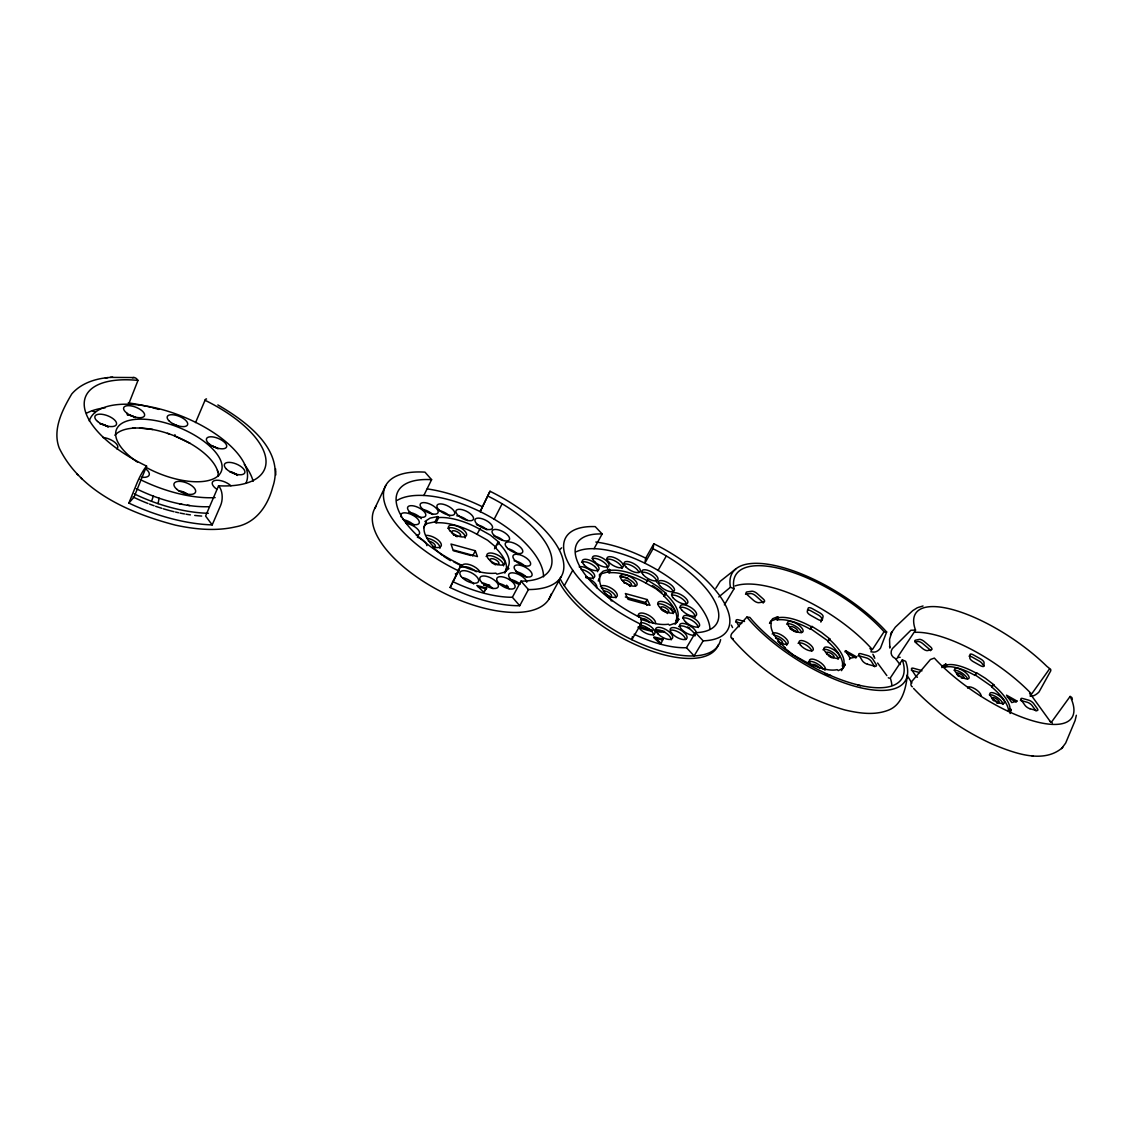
<?xml version="1.0" encoding="UTF-8"?>
<svg xmlns="http://www.w3.org/2000/svg" width="1133" height="1133" viewBox="0 0 1133 1133"><rect width="100%" height="100%" fill="white"/><g stroke="black" fill="none" stroke-linecap="round" stroke-linejoin="round"><path stroke-width="1.5" d="M1072.37 699.458L1071.903 697.56L1070.119 696.427L1051.707 721.806L1052.288 723.052M941.764 667.592L944.327 666.204L945.347 667.082A40.066 14.658 34 0 1 974.989 675.395L976.476 672.705L985.441 678.313L993.783 684.7L991.701 686.98A40.066 14.658 34 0 1 1008.526 711.028L1009.744 711.708L1011.259 709.57L1010.041 708.89A40.094 14.616 34 0 0 993.174 684.87L993.783 684.7M974.989 675.395L976.476 672.705M218.329 476.384L218.329 474.869M982.608 664.731L982.608 664.646A4.121 1.459 33.7 0 0 979.323 661.106L972.114 657.055A4.121 1.459 33.6 0 0 969.027 656.177M217.848 404.92C245.719 421.094 285.615 449.815 272.713 487.091C267.77 506.012 255.761 523.205 235.65 526.845C215.794 531.419 195.032 529.366 175.318 525.103C130.451 513.405 80.528 491.963 59.199 447.988C52.217 429.464 62.457 409.707 71.776 393.944C80.726 383.577 94.535 378.861 107.847 377.629M1076.35 715.277L1075.104 720.56L1065.671 743.05L1061.564 748.601M640.782 624.255L641.745 618.292A80.528 33.381 29.8 0 1 578.34 563.583A80.528 33.381 29.8 0 1 602.161 533.955L595.222 526.618A93.189 38.635 29.8 0 0 567.265 560.807A93.189 38.635 29.8 0 0 640.782 624.255L631.86 639.692L632.37 636.661M653.854 543.769L645.697 558.144L644.833 563.2L653.033 548.754L653.854 543.769A93.189 38.635 29.8 0 1 725.375 604.965A93.189 38.635 29.8 0 1 703.154 640.839L694.118 655.894L686.471 647.708A80.174 33.948 29.8 0 1 634.098 634.225M208.359 513.277A95.413 42.813 21.6 0 1 158.11 503.647L159.073 498.152M907.434 674.702C905.961 688.255 902.293 705.335 887.649 710.462C873.996 715.49 858.984 713.252 845.19 710.037C801.456 697.815 761.036 672.421 731.451 637.921M820.859 622.116L821.68 618.802A4.305 1.643 32 0 0 818.564 615.162L810.931 610.885A4.305 1.643 31.9 0 0 807.489 609.894M174.964 434.633L174.652 435.922L190.174 443.385M769.505 623.419L771.261 620.983L776.232 619.057L777.252 619.963A41.85 16.655 32.2 0 1 810.435 629.268L812.007 626.422L821.383 632.327L829.866 638.984L827.656 641.405A41.85 16.655 32.2 0 1 842.428 666.006L843.717 666.728L845.204 664.448L843.901 663.711A41.879 16.613 32.2 0 0 829.101 639.139L829.866 638.984M810.435 629.268L812.007 626.422M891.076 633.63L891.94 631.789L889.561 639.338L889.844 648.048M1010.07 713.521L1011.259 709.57M724.398 604.852L734.057 588.735L730.473 587.22L730.233 585.973A101.942 39.315 32.1 0 1 783.016 567.576A101.942 39.315 32.1 0 1 884.066 629.183L886.643 631.987L880.539 648.034A5.764 3.144 -40.9 0 1 873.812 652.098L870.923 651.815A2.889 2.379 -17.8 0 0 869.932 648.6M158.11 503.647L156.878 503.236A95.413 42.813 21.6 0 1 151.567 501.31L153.337 496.084L152.615 495.815M128.326 404.948L137.985 380.405L137.39 379.626A12.76 6.741 -86.6 0 0 132.377 377.799M458.653 570.89L460.989 564.956A85.442 36.822 27 0 1 397.697 508.278A85.442 36.822 27 0 1 431.602 479.67L424.974 472.149A98.883 42.629 27 0 0 385.277 505.134A98.883 42.629 27 0 0 458.653 570.89L450.127 587.503A98.401 43.337 26.9 0 0 519.735 605.73L528.417 589.557A98.883 42.629 27 0 0 561.387 554.575A98.883 42.629 27 0 0 489.994 491.255L480.165 511.62L489.994 491.255M450.127 587.503L460.989 564.956M219.25 486.666A13.497 7.605 -88.2 0 1 220.567 505.573L212.197 524.905A110.779 49.866 21.6 0 1 128.879 503.08L136.951 483.168A13.794 1.983 -63.3 0 1 146.1 466.683L146.61 466.116A96.546 41.949 22 0 1 84.324 406.308A96.546 41.949 22 0 1 137.985 380.405M146.61 466.116L134.006 497.16L128.879 503.08M195.57 422.567L205.257 399.722A12.491 1.643 -63.8 0 1 206.546 399.014M204.846 400.19A96.546 41.949 22 0 1 265.717 457.93A96.546 41.949 22 0 1 218.584 485.788L205.583 516.039L212.197 524.905M660.723 644.181L663.003 639.239L654.223 636.944L661.162 643.431L660.723 644.181L653.783 637.695L662.564 640.003L663.003 639.239M890.496 634.905L891.444 632.894M891.487 632.696L895.339 627.158L912.688 610.673L917.248 607.784M374.711 508.561L385.744 485.505M423.841 495.461L431.602 479.67M423.728 527.638L426.376 522.313L424.917 521.506L430.101 518.107L437.678 516.577L438.683 517.54A46.651 20.521 26.9 0 1 479.684 529.139L490.306 535.073L498.959 542.254L497.599 544.831M424.875 525.117L427.467 523.418L435.058 521.846L437.678 516.577M496.254 547.423L487.629 540.257L477.021 534.323A46.58 20.635 26.9 0 0 436.049 522.823L438.683 517.54M645.952 583.155L655.993 588.778L664.561 595.703L665.963 593.281L657.395 586.356L647.623 580.167L645.952 583.155A43.96 18.666 29.8 0 0 609.044 572.816L608.024 571.868L601.821 573.638L599.258 576.003M647.623 580.167L647.34 580.733A43.989 18.61 29.8 0 0 610.418 570.352L609.398 569.417L603.195 571.174L599.371 574.7L600.731 575.465A43.989 18.61 29.8 0 0 612.103 600.688L611.112 600.816M477.021 534.323L480.137 528.573M472.645 555.991L475.336 550.751L451.019 544.052L453.002 549.887L477.432 556.586L475.336 550.751M494.172 519.211L502.131 503.788M494.498 548.825L497.869 542.339L498.959 542.254M484.23 591.624L486.624 588.055L476.823 585.464L483.664 592.191L486.624 588.055M497.869 542.339A46.651 20.521 26.9 0 1 507.485 567.732L504.723 572.986A46.58 20.635 26.9 0 0 495.178 547.522M519.735 605.73L512.385 597.275L520.996 581.13A85.442 36.822 27 0 0 549.873 551.02A85.442 36.822 27 0 0 488.054 496.169M715.844 588.254L720.177 581.342L735.813 568.922M548.839 599.3L560.962 577.051M564.291 585.733L572.746 570.281M594.046 548.698L602.161 533.955M608.024 571.868L609.398 569.417M609.044 572.816L610.418 570.352M845.204 664.448L842.966 668.357L838.278 670.594L837.216 669.645A41.879 16.613 32.2 0 1 803.226 660.497L793.284 654.931L784.518 647.949L785.339 647.793A41.879 16.613 32.2 0 1 771.346 623.037L770.043 622.3L772.692 618.675L777.663 616.763L778.683 617.669A41.879 16.613 32.2 0 1 811.865 627.002M841.479 670.651L843.717 666.728M658.075 570.381L666.331 555.977M646.915 605.39L645.555 602.515L647.24 599.569L625.374 593.55L628.036 599.3L649.988 605.319L647.24 599.569M665.057 593.409A43.989 18.61 29.8 0 1 677.449 618.448L678.823 619.227L677.378 621.677L676.004 620.912A43.96 18.666 29.8 0 0 663.655 595.831L665.963 593.281M676.004 620.912L677.449 618.448M686.471 647.708L695.435 632.667A80.528 33.381 29.8 0 0 714.965 601.779A80.528 33.381 29.8 0 0 653.033 548.754M776.232 619.057L777.663 616.763M777.252 619.963L778.683 617.669M827.656 641.405L829.101 639.139M844.836 651.801L845.558 650.668L856.59 656.857L855.868 657.99L846.209 652.58M842.428 666.006L843.901 663.711M849.453 659.406L850.189 658.259L856.59 656.857M886.643 631.987L884.066 631.718L872.382 649.591L869.932 646.886A97.325 38.635 32.2 0 0 735.133 585.917M897.903 656.729L915.549 630.118L915.11 628.942A93.926 32.772 33.8 0 1 954.028 609.993A93.926 32.772 33.8 0 1 1046.878 666.36L1050.702 669.391L1050.787 670.764L1039.018 691.98A8.214 3.994 -42 0 1 1030.945 696.2L1030.109 696.144M733.292 638.785A6.189 3.668 -39.1 0 1 731.748 633.545L746.874 617.088L749.409 620.105A101.942 39.315 32.1 0 0 855.826 686.541A101.942 39.315 32.1 0 0 906.145 662.621L905.678 661.318L902.307 659.888L890.269 678.001L890.694 679.262A97.325 38.635 32.2 0 1 891.898 685.437M944.327 666.204L945.786 664.065L946.806 664.944A40.094 14.616 34 0 1 976.448 673.271M945.347 667.082L946.806 664.944M991.701 686.98L993.174 684.87M1008.526 711.028L1010.041 708.89M1016.938 701.015L1011.755 702.587L1006.515 695.166L1016.938 701.015L1016.188 702.078L1007.251 697.064M1049.47 668.98L1031.596 694.062L1029.047 691.427A93.161 33.976 34 0 0 915.294 632.299M1062.754 747.398C1043.323 764.69 1013.044 752.694 991.658 743.815C962.512 730.417 935.631 711.736 913.566 688.397M678.823 619.227L675.438 623.079L669.504 625.175L668.442 624.198A43.989 18.61 29.8 0 1 640.938 619.071M675.112 624.255L677.378 621.677M718.761 596.964L730.473 587.22M941.948 666.119L945.786 664.065M917.928 607.515L923.055 605.985M86.533 413.205A95.413 42.813 21.6 0 1 92.467 410.628L93.175 410.387A95.413 42.813 21.6 0 1 96.418 409.424L96.942 409.296A95.413 42.813 21.6 0 1 105.256 407.753M857.766 685.309L857.808 685.295A4.574 1.827 33.2 0 1 860.4 685.791M915.266 642.085L917.985 641.505A4.178 1.515 33.1 0 1 922.843 643.671L928.89 648.812A4.192 1.515 33.2 0 1 930.434 650.71M745.514 594.244L750.471 593.522A4.376 1.714 31.1 0 1 755.739 595.845L761.758 601.184A4.376 1.714 31.2 0 1 763.175 603.124M663.655 595.831L664.561 595.703M110.326 377.374L134.147 377.558M105.369 377.87L112.677 377.133M132.504 428.189L134.926 428.047M139.543 428.033L152.884 429.52M1033.013 755.81L1031.851 755.711M746.874 617.088L749.848 617.414L752.298 620.303A97.891 37.743 32.1 0 0 854.381 684.006A97.891 37.743 32.1 0 0 902.746 661.148L902.307 659.888M187.412 505.205L189.82 505.573M179.453 503.774L181.917 504.242M478.027 586.71L486.199 588.863M824.767 673.823L830.801 675.438M625.359 596.978L645.555 602.515M453.2 550.666L471.016 555.552M744.537 621.493L738.589 619.85A4.56 1.855 31.2 0 0 736.195 621.323L739.141 626.79M741.662 623.462L737.158 622.215A4.56 1.855 31.2 0 0 735.6 622.031M167.5 433.316L169.327 433.939M151.567 501.31L150.76 500.998A95.413 42.813 21.6 0 1 134.289 493.903M900.098 664.589L895.226 658.415A8.625 7.166 -16.8 0 1 892.294 648.699L910.861 630.245L915.549 630.118M507.485 567.732L508.929 568.539L504.256 572.278L496.934 574.19L495.886 573.171A46.651 20.521 26.9 0 1 453.568 561.713M975.017 674.815L992.31 686.81M810.577 628.688L828.421 641.25M443.754 556.345L450.41 560.623M92.467 410.628L95.342 412.525M442.422 555.482L433.5 547.933L434.675 547.834A46.651 20.521 26.9 0 1 426.376 522.313M76.874 473.948L77.78 474.826M81.194 478.084L82.029 478.905M435.058 521.846L436.049 522.823M695.435 632.667L703.154 640.839M884.066 631.718L881.587 629.013A97.891 37.743 32.1 0 0 784.461 569.772A97.891 37.743 32.1 0 0 733.802 587.531L734.057 588.735M520.996 581.13L528.417 589.557M886.856 675.608L877.608 663.003M218.584 485.788L219.25 486.666M244.289 464.403L244.799 465.068A95.413 42.813 21.6 0 1 246.838 467.943L247.136 468.382A95.413 42.813 21.6 0 1 253.126 481.298M1030.379 694.062L1050.475 721.806M1035.959 710.915L1032.177 705.675A4.22 1.487 34.5 0 0 1027.277 702.276L1021.187 700.591A4.235 1.501 34.4 0 0 1020.436 700.449M907.377 675.919L911.938 683.001M845.558 650.668L850.189 658.259M874.718 666.785L871.376 661.417A4.405 1.7 32.9 0 0 866.32 657.862L859.508 655.979A4.405 1.7 32.8 0 0 857.964 655.823M873.642 655.936L874.832 658.245M731.351 625.147L732.584 627.569M1070.119 696.427L1070.727 697.659A93.926 32.772 33.8 0 1 1034.542 721.31A93.926 32.772 33.8 0 1 936.949 660.893L934.343 658.089L930.434 659.505L911.527 681.783A8.767 4.589 -40.9 0 0 912.391 686.839M872.877 654.237L873.911 656.474M217.437 470.393L217.89 472.022M889.561 646.107L889.731 647.396M275.56 468.765L275.659 471.668M275.673 472.05L275.772 474.996M201.688 516.053A95.328 42.912 21.6 0 1 194.72 515.43M190.401 514.878A95.328 42.912 21.6 0 1 186.01 514.184M184.537 513.929A95.328 42.912 21.6 0 1 180.062 513.065M178.561 512.739A95.328 42.912 21.6 0 1 175.53 512.059M174.015 511.705A95.328 42.912 21.6 0 1 163.294 508.788M161.764 508.306A95.328 42.912 21.6 0 1 155.618 506.295M154.088 505.757A95.328 42.912 21.6 0 1 149.499 504.058M147.97 503.477A95.328 42.912 21.6 0 1 133.043 496.976M181.747 491.439A11.514 5.353 21.8 0 1 187.129 493.889M114.886 435.284A56.296 25.252 21.7 0 1 174.199 435.766A56.296 25.252 21.7 0 1 218.343 476.044M208.373 506.72A84.111 37.729 21.7 0 1 136.328 488.72M99.916 423.728A11.457 5.056 20.7 0 1 108.046 426.9M210.058 445.439A10.834 4.759 22.5 0 1 217.734 448.47M127.108 414.678A11.146 4.844 21.2 0 1 135.096 417.482M229.971 471.526A10.948 4.914 22.8 0 1 237.434 475.138M215.128 497.614A84.338 37.446 21.8 0 1 140.081 479.486M89.266 420.938A84.338 37.446 21.8 0 1 181.223 415.953A84.338 37.446 21.8 0 1 246.102 482.828M137.518 462.165A56.438 25.053 21.8 0 1 144.047 419.224A56.438 25.053 21.8 0 1 222.082 466.215A56.438 25.053 21.8 0 1 146.794 467.745M178.532 490.688A11.514 5.353 21.8 0 1 186.704 493.875M145.789 468.906A11.741 5.368 21.1 0 1 141.554 477.205M102.749 437.409A11.712 5.24 20.7 0 1 114.745 442.252A11.712 5.24 20.7 0 1 116.926 448.909M216.615 489.088A11.259 5.113 22.6 0 1 215.058 480.449A11.259 5.113 22.6 0 1 230.934 485.774M100.143 423.6A11.457 5.056 20.7 0 1 108.244 426.801M127.562 414.72A11.146 4.844 21.2 0 1 135.549 417.553M172.457 423.969A10.905 4.73 21.9 0 1 177.711 425.951M230.07 471.81A10.962 4.914 22.8 0 1 237.505 475.449M213.061 446.459A10.834 4.759 22.5 0 1 218.088 448.795M128.241 402.881A110.779 49.866 21.6 0 1 145.76 406.039M147.389 406.421A110.779 49.866 21.6 0 1 150.632 407.2M152.261 407.611A110.779 49.866 21.6 0 1 158.776 409.395M512.385 597.275A85.032 37.431 26.9 0 1 452.52 581.484M397.102 500.418A85.032 37.431 26.9 0 1 484.712 513.915A85.032 37.431 26.9 0 1 543.528 576.867M427.24 488.904A98.401 43.337 26.9 0 1 482.148 506.635M491.665 562.35A4.929 2.181 27.4 0 1 491.92 558.654A4.929 2.181 27.4 0 1 498.732 562.464A4.929 2.181 27.4 0 1 494.965 564.192M493.79 563.696A4.929 2.181 27.4 0 1 492.671 563.073M456.797 515.784A9.687 4.164 26.8 0 1 467.476 520.529M461.754 566.684A10.296 4.645 27.1 0 1 469.77 564.687A10.296 4.645 27.1 0 1 480.208 572.335M426.305 535.342A10.268 4.574 26.3 0 1 440.68 542.891A10.268 4.574 26.3 0 1 433.16 546.871M492.062 562.988A4.929 2.181 27.4 0 1 493.237 563.469M494.342 564.092A4.929 2.181 27.4 0 1 495.333 564.815M551.105 594.089A98.217 43.62 26.9 0 1 443.017 592.616A98.217 43.62 26.9 0 1 376.241 506.125M454.56 535.201A4.914 2.139 26.7 0 1 452.152 531.051A4.914 2.139 26.7 0 1 458.497 532.538A4.914 2.139 26.7 0 1 459.814 536.433M458.001 536.504A4.914 2.139 26.7 0 1 455.693 535.796M453.512 534.974A4.9 2.153 26.7 0 1 454.687 535.413M455.82 535.994A4.9 2.153 26.7 0 1 456.84 536.688M476.398 524.65A9.659 4.15 27.1 0 1 486.921 529.791M494.045 536.022A9.673 4.178 27.4 0 1 502.726 540.073M489.626 585.095A46.481 20.776 26.9 0 1 483.706 585.294M507.825 548.669A9.715 4.22 27.7 0 1 517.937 554.589M505.771 569.163A46.566 20.663 26.9 0 1 505.261 571.896M428.387 541.135A5.042 2.252 26.3 0 1 434.675 544.449A5.042 2.252 26.3 0 1 432.905 547.126M408.786 512.314A9.956 4.362 26 0 1 421.278 518.702M421.958 509.269A9.857 4.277 26.2 0 1 432.707 514.509M406.223 523.474A10.197 4.532 26 0 1 418.105 529.678A10.197 4.532 26 0 1 416.349 535.427M401.323 517.172A10.098 4.433 25.9 0 1 410.812 514.255A10.098 4.433 25.9 0 1 418.091 524.197A10.098 4.433 25.9 0 1 402.456 518.716M403.546 519.735A10.084 4.461 25.9 0 1 414.296 525.471M417.341 537.155A10.282 4.617 26.1 0 1 426.886 545.653M463.029 577.731A10.282 4.716 27.1 0 1 473.707 583.991M458.242 570.111A10.339 4.688 26.7 0 1 455.296 573.865M518.305 584.076A10.013 4.447 27.9 0 1 508.618 575.606A10.013 4.447 27.9 0 1 517.073 573.78A10.013 4.447 27.9 0 1 526.774 582.235M439.321 510.629A9.758 4.206 26.4 0 1 449.73 516.209M482.021 582.829A10.211 4.659 27.4 0 1 492.926 588.65M508.179 586.795A9.999 4.49 27.9 0 1 506.621 585.194M509.199 579.388A9.999 4.49 27.9 0 1 520.189 584.189M514.099 560.764A9.786 4.291 27.8 0 1 524.735 565.948M516.067 571.641A9.885 4.39 27.9 0 1 526.633 577.306M498.081 583.368A10.112 4.574 27.7 0 1 509.099 588.707M427.099 538.189A10.254 4.589 26.3 0 1 439.944 548.315M447.96 528.375A9.985 4.362 26.7 0 1 459.021 530.23A9.985 4.362 26.7 0 1 465.153 538.005M486.099 556.43A10.027 4.433 27.4 0 1 496.863 557.889A10.027 4.433 27.4 0 1 503.576 565.849M461.584 567.265A10.296 4.659 27.1 0 1 476.313 571.768M603.45 591.341A4.744 2.039 29.3 0 1 610.446 593.819A4.744 2.039 29.3 0 1 608.747 596.737M607.656 596.397A4.744 2.039 29.3 0 1 606.537 595.887M600.433 586.526A9.659 4.135 29.3 0 1 612.004 588.678A9.659 4.135 29.3 0 1 616.38 596.964A9.659 4.135 29.3 0 1 604.059 593.38M601.453 588.055A9.659 4.15 29.3 0 1 610.928 591.369A9.659 4.15 29.3 0 1 615.941 597.898M638.856 617.202A9.715 4.192 30.1 0 1 645.923 613.959A9.715 4.192 30.1 0 1 655.511 623.547M620.473 577.264A9.418 3.951 29.5 0 1 629.197 579.374A9.418 3.951 29.5 0 1 635.641 585.761M637.553 616.154A9.715 4.206 30.1 0 1 645.626 616.918A9.715 4.206 30.1 0 1 653.529 623.377M623.32 581.611A4.631 1.94 29.5 0 1 625.982 580.195A4.631 1.94 29.5 0 1 631.123 583.622A4.631 1.94 29.5 0 1 629.367 585.648M624.368 583.056A4.631 1.94 29.5 0 1 623.716 582.305M623.943 582.504A4.631 1.954 29.5 0 1 628.928 585.081M629.58 585.818A4.631 1.954 29.5 0 1 629.976 586.526M678.709 626.563A9.475 4.036 30.7 0 1 688.482 628.234A9.475 4.036 30.7 0 1 694.911 636.038M694.855 635.089A9.475 4.022 30.7 0 1 681.514 629.24A9.475 4.022 30.7 0 1 684.53 623.603A9.475 4.022 30.7 0 1 696.299 632.37M652.41 585.563A47.09 19.997 29.8 0 1 661.87 592.446M579.19 566.868A9.489 4.036 28.9 0 1 593.919 573.751A9.489 4.036 28.9 0 1 585.634 576.626M655.398 630.146A9.645 4.192 30.4 0 1 665.142 632.483A9.645 4.192 30.4 0 1 671.26 639.833M679.602 607.628A9.276 3.866 30.5 0 1 689.572 609.979A9.276 3.866 30.5 0 1 695.081 617.443M689.813 628.121A9.376 3.951 30.7 0 1 687.646 626.974M682.788 618.151A9.376 3.951 30.7 0 1 692.15 620.459A9.376 3.951 30.7 0 1 698.211 627.555M639.649 625.104A9.701 4.235 30.1 0 1 649.195 628.971A9.701 4.235 30.1 0 1 653.514 635.556M641.094 622.598A9.701 4.22 30.1 0 1 653.67 629.353A9.701 4.22 30.1 0 1 650.399 634.65A9.701 4.22 30.1 0 1 638.389 626.974M670.764 630.104A9.56 4.121 30.6 0 1 679.857 632.894A9.56 4.121 30.6 0 1 685.621 639.55M592.092 558.682A9.276 3.881 29 0 1 602.388 561.203A9.276 3.881 29 0 1 607.486 568.454M606.934 559.305A9.206 3.824 29.2 0 1 616.394 561.756A9.206 3.824 29.2 0 1 622.045 568.511M585.846 577.618A9.574 4.107 29 0 1 596.567 587.687M623.306 564.489A9.149 3.781 29.5 0 1 631.945 565.778A9.149 3.781 29.5 0 1 638.955 572.533M641.391 620.36A4.773 2.068 30.1 0 1 644.323 618.802A4.773 2.068 30.1 0 1 649.591 622.725M663.386 611.169A4.659 1.969 30.2 0 1 661.757 606.806A4.659 1.969 30.2 0 1 668.626 610.659A4.659 1.969 30.2 0 1 664.462 611.778M657.607 604.087A9.489 4.008 30.2 0 1 667.21 606.523A9.489 4.008 30.2 0 1 673.172 613.647M576.173 551.813A80.174 33.948 29.8 0 1 655.936 569.134A80.174 33.948 29.8 0 1 709.994 629.112M598.309 581.102A43.96 18.666 29.8 0 1 599.357 577.957M661.516 609.313A4.659 1.969 30.2 0 1 666.459 612.089M667.054 612.84A4.659 1.969 30.2 0 1 667.394 613.534M720.616 639.635A92.779 39.287 29.8 0 1 647.821 646.603A92.779 39.287 29.8 0 1 559.929 578.34M559.773 549.661A92.779 39.287 29.8 0 1 561.671 547.82M595.831 542.027A92.779 39.287 29.8 0 1 645.697 558.144M718.421 644.592A92.708 39.4 29.8 0 1 643.657 648.104A92.708 39.4 29.8 0 1 558.541 580.889M581.158 569.29A9.475 4.036 28.9 0 1 593.352 578.85M581.611 562.336A9.376 3.951 28.9 0 1 591.681 564.248A9.376 3.951 28.9 0 1 597.615 571.698M641.32 572.562A9.135 3.767 29.8 0 1 651.291 575.012A9.135 3.767 29.8 0 1 656.545 582.206M658.075 583.198A9.149 3.781 30 0 1 667.309 585.563A9.149 3.781 30 0 1 673.129 592.375M671.727 595.193A9.206 3.81 30.3 0 1 681.259 598.097A9.206 3.81 30.3 0 1 686.442 604.909M619.978 576.06A43.918 18.709 29.8 0 1 623.108 576.768M624.694 577.193A43.918 18.709 29.8 0 1 627.937 578.184M670.863 607.982A43.918 18.709 29.8 0 1 673.257 612.018M664.547 631.435A47.062 20.054 29.8 0 1 656.092 630.925M652.707 630.302A47.062 20.054 29.8 0 1 639.777 626.337M664.094 631.605A43.89 18.765 29.8 0 1 656.276 631.803M651.73 631.18A43.89 18.765 29.8 0 1 638.091 627.172M604.47 593.706A4.744 2.039 29.3 0 1 609.908 597.431M919.514 672.591A4.334 1.629 33.5 0 0 918.679 672.308L912.037 670.467A4.348 1.643 33.4 0 0 911.371 670.339M921.95 670.878A4.348 1.629 33.4 0 0 920.152 670.113L913.51 668.272A4.348 1.629 33.4 0 0 911.768 669.815L915.237 675.155A4.362 1.643 33.5 0 0 917.418 677.279M956.748 673.653A4.22 1.53 33.7 0 1 961.393 674.532A4.22 1.53 33.7 0 1 963.447 678.313M962.087 678.214A4.22 1.53 33.7 0 1 961.209 677.902M958.461 676.174A4.22 1.53 33.7 0 1 957.739 675.48M957.187 674.801A4.22 1.53 33.7 0 1 956.847 674.177M989.307 694.812A8.667 3.144 34.3 0 1 997.606 697.772A8.667 3.144 34.3 0 1 1003.045 704.372M896.444 658.924A2.861 2.025 -31.4 0 1 900.126 657.352M954.113 670.368A8.582 3.116 33.7 0 1 961.52 672.733A8.582 3.116 33.7 0 1 967.497 678.752M959.014 676.075A4.22 1.544 33.8 0 1 959.934 676.656M992.494 699.358A4.263 1.544 34.3 0 1 994.151 697.744A4.263 1.544 34.3 0 1 999.079 701.525A4.263 1.544 34.3 0 1 996.573 702.502M993.811 700.775A4.263 1.544 34.3 0 1 993.075 700.052M993.259 700.081A4.263 1.544 34.3 0 1 994.193 700.548M995.128 701.129A4.263 1.544 34.3 0 1 996.006 701.794M996.743 702.502A4.263 1.544 34.3 0 1 997.323 703.211M967.624 688.071A7.874 2.875 34 0 1 975.343 689.076A7.874 2.875 34 0 1 980.796 696.342M1049.654 721.239A2.804 1.841 -32.9 0 1 1050.659 722.259M1029.557 693.495A2.748 1.841 -33.1 0 1 1030.421 695.591M822.94 649.804A9.05 3.569 32.5 0 1 832.104 651.928A9.05 3.569 32.5 0 1 838.094 659.364M812.559 665.977A9.262 3.725 32.5 0 1 810.492 659.264A9.262 3.725 32.5 0 1 820.943 662.89A9.262 3.725 32.5 0 1 824.881 670.254M773.881 635.146A9.177 3.711 31.8 0 1 782.761 639.21A9.177 3.711 31.8 0 1 786.684 645.343M792.406 630.401A4.419 1.742 31.9 0 1 790.607 626.606A4.419 1.742 31.9 0 1 796.471 629.084A4.419 1.742 31.9 0 1 796.244 632.016M794.403 631.506A4.419 1.742 31.9 0 1 793.383 631.01M775.609 638.077A4.518 1.827 31.8 0 1 781.869 641.165A4.518 1.827 31.8 0 1 780.226 643.544M811.964 665.595A4.546 1.841 32.5 0 1 814.797 664.674A4.546 1.841 32.5 0 1 819.513 668.215M790.098 628.815A4.405 1.742 31.9 0 1 795.493 631.846M772.21 634.083A9.177 3.696 31.8 0 1 781.274 634.933A9.177 3.696 31.8 0 1 788.143 643.034A9.177 3.696 31.8 0 1 779.093 642.213M808.395 661.927A9.248 3.739 32.5 0 1 815.746 662.904A9.248 3.739 32.5 0 1 823.252 669.221M826.736 654.01A4.447 1.756 32.5 0 1 830.687 653.174A4.447 1.756 32.5 0 1 833.406 657.749M832.713 657.777A4.447 1.756 32.5 0 1 830.886 657.282M829.866 656.786A4.447 1.756 32.5 0 1 828.889 656.163M827.246 654.619A4.447 1.756 32.5 0 1 831.82 657.494M777.819 641.405A4.504 1.827 31.8 0 1 779.702 642.737M780.425 643.473A4.504 1.827 31.8 0 1 780.934 644.195M798.071 643.289A8.214 3.286 32.2 0 1 805.577 644.691A8.214 3.286 32.2 0 1 811.809 650.979M786.628 624.156A8.965 3.541 31.9 0 1 794.856 625.77A8.965 3.541 31.9 0 1 801.64 632.568M888.272 677.789A2.946 1.629 -39.6 0 1 889.065 678.185M983.954 665.878L983.954 665.921A4.15 1.459 33.7 0 1 980.442 665.666L973.176 661.587A4.135 1.459 33.6 0 1 969.791 657.976L969.947 654.647A4.121 1.445 33.6 0 1 973.544 654.973L980.767 659.024A4.121 1.445 33.7 0 1 984.053 662.564L983.954 665.878M822.275 619.878L822.261 619.921A4.32 1.657 32 0 1 818.182 619.539L810.492 615.233A4.32 1.657 31.9 0 1 807.277 611.508L808.169 608.209A4.305 1.643 31.8 0 1 812.333 608.662L819.966 612.939A4.305 1.643 32 0 1 823.082 616.579L822.275 619.878M931.453 649.691L927.516 650.597A4.206 1.53 33.2 0 1 922.503 648.43L916.427 643.247A4.192 1.515 33.1 0 1 915.379 640.23L919.415 639.38A4.178 1.515 33.1 0 1 924.273 641.533L930.32 646.688A4.192 1.515 33.2 0 1 931.453 649.691M763.84 601.935L758.997 602.685A4.405 1.728 31.2 0 1 753.544 600.363L747.497 594.981A4.39 1.728 31.1 0 1 746.902 591.95L751.859 591.228A4.376 1.714 31.1 0 1 757.127 593.55L763.146 598.89A4.39 1.714 31.2 0 1 763.84 601.935M867.467 664.221L867.382 664.207A4.433 1.714 32.9 0 1 862.312 660.681L859.041 655.356A4.405 1.7 32.8 0 1 860.882 653.713L867.779 655.61A4.405 1.685 32.9 0 1 872.849 659.179L876.206 664.547A4.419 1.7 33 0 1 874.322 666.105L867.467 664.221M1030.024 708.748L1029.939 708.734A4.249 1.501 34.5 0 1 1025.039 705.363L1021.329 700.166A4.235 1.501 34.4 0 1 1022.603 698.48L1028.764 700.18A4.22 1.487 34.5 0 1 1033.678 703.579L1037.46 708.833A4.249 1.501 34.6 0 1 1036.143 710.433L1030.024 708.748M176.904 489.357A11.557 5.311 21.9 0 0 195.244 492.685A11.557 5.311 21.9 0 0 182.215 481.638A11.557 5.311 21.9 0 0 176.904 489.357M97.565 421.462A11.486 5.014 20.8 0 0 116.033 425.144A11.486 5.014 20.8 0 0 103.542 414.551A11.486 5.014 20.8 0 0 97.565 421.462M126.938 413.205A11.174 4.801 21.3 0 0 144.387 415.995A11.174 4.801 21.3 0 0 130.961 405.869A11.174 4.801 21.3 0 0 126.938 413.205M169.383 421.193A10.933 4.688 22 0 0 187.002 425.569A10.933 4.688 22 0 0 175.927 415.259A10.933 4.688 22 0 0 169.383 421.193M209.279 443.952A10.863 4.716 22.6 0 0 226.359 447.365A10.863 4.716 22.6 0 0 213.981 437.111A10.863 4.716 22.6 0 0 209.279 443.952M226.203 468.821A10.99 4.872 22.9 0 0 243.963 473.835A10.99 4.872 22.9 0 0 233.724 463.1A10.99 4.872 22.9 0 0 226.203 468.821M458.738 515.982A9.715 4.135 26.8 0 0 473.382 519.424A9.715 4.135 26.8 0 0 462.08 509.652A9.715 4.135 26.8 0 0 458.738 515.982M488.677 559.15A10.027 4.419 27.5 0 0 504.341 564.234A10.027 4.419 27.5 0 0 494.625 553.74A10.027 4.419 27.5 0 0 488.677 559.15M449.971 530.825A9.999 4.348 26.7 0 0 465.748 536.306A9.999 4.348 26.7 0 0 456.741 526.009A9.999 4.348 26.7 0 0 449.971 530.825M477.305 524.381A9.673 4.121 27.1 0 0 492.189 528.573A9.673 4.121 27.1 0 0 481.78 518.659A9.673 4.121 27.1 0 0 477.305 524.381M493.917 535.243A9.687 4.15 27.4 0 0 509 540.172A9.687 4.15 27.4 0 0 499.511 530.159A9.687 4.15 27.4 0 0 493.917 535.243M506.663 547.352A9.73 4.192 27.7 0 0 521.931 553.003A9.73 4.192 27.7 0 0 513.391 542.905A9.73 4.192 27.7 0 0 506.663 547.352M438.655 509.581A9.772 4.178 26.5 0 0 454.05 514.637A9.772 4.178 26.5 0 0 444.759 504.695A9.772 4.178 26.5 0 0 438.655 509.581M410.302 512.484A9.985 4.334 26 0 0 425.569 516.025A9.985 4.334 26 0 0 414.154 506.026A9.985 4.334 26 0 0 410.302 512.484M422.34 508.83A9.871 4.249 26.2 0 0 437.72 513.164A9.871 4.249 26.2 0 0 427.368 503.165A9.871 4.249 26.2 0 0 422.34 508.83M461.329 576.64A10.296 4.674 27.1 0 0 477.616 582.532A10.296 4.674 27.1 0 0 468.85 571.669A10.296 4.674 27.1 0 0 461.329 576.64M516.166 571.216A9.9 4.348 27.9 0 0 531.533 576.116A9.9 4.348 27.9 0 0 521.69 565.679A9.9 4.348 27.9 0 0 516.166 571.216M481.766 582.504A10.225 4.631 27.5 0 0 497.755 587.517A10.225 4.631 27.5 0 0 487.771 576.683A10.225 4.631 27.5 0 0 481.766 582.504M499.256 583.679A10.126 4.546 27.7 0 0 514.764 587.8A10.126 4.546 27.7 0 0 503.746 577.15A10.126 4.546 27.7 0 0 499.256 583.679M515.402 560.849A9.8 4.263 27.9 0 0 530.329 564.942A9.8 4.263 27.9 0 0 519.594 554.731A9.8 4.263 27.9 0 0 515.402 560.849M622.258 580.408A9.432 3.937 29.5 0 0 636.647 585.435A9.432 3.937 29.5 0 0 627.243 575.422A9.432 3.937 29.5 0 0 622.258 580.408M685.437 621.677A9.376 3.937 30.7 0 0 699.358 626.138A9.376 3.937 30.7 0 0 689.246 616.012A9.376 3.937 30.7 0 0 685.437 621.677M583.863 564.645A9.376 3.951 28.9 0 0 598.38 570.055A9.376 3.951 28.9 0 0 589.726 560.198A9.376 3.951 28.9 0 0 583.863 564.645M625.742 566.741A9.163 3.767 29.5 0 0 639.791 572.038A9.163 3.767 29.5 0 0 631.123 562.393A9.163 3.767 29.5 0 0 625.742 566.741M609.058 562.393A9.206 3.81 29.2 0 0 623.037 566.996A9.206 3.81 29.2 0 0 613.449 557.323A9.206 3.81 29.2 0 0 609.058 562.393M595.023 562.124A9.291 3.866 29 0 0 608.86 566.004A9.291 3.866 29 0 0 598.351 556.303A9.291 3.866 29 0 0 595.023 562.124M660.497 586.427A9.163 3.767 30 0 0 674.206 590.916A9.163 3.767 30 0 0 664.448 581.187A9.163 3.767 30 0 0 660.497 586.427M643.119 574.587A9.149 3.753 29.8 0 0 657.225 580.521A9.149 3.753 29.8 0 0 649.478 570.933A9.149 3.753 29.8 0 0 643.119 574.587M673.399 598.153A9.206 3.796 30.3 0 0 687.377 603.365A9.206 3.796 30.3 0 0 678.412 593.522A9.206 3.796 30.3 0 0 673.399 598.153M681.627 609.866A9.276 3.866 30.5 0 0 695.846 615.8A9.276 3.866 30.5 0 0 687.773 605.872A9.276 3.866 30.5 0 0 681.627 609.866M671.572 632.979A9.574 4.107 30.6 0 0 686.258 639.054A9.574 4.107 30.6 0 0 677.987 628.688A9.574 4.107 30.6 0 0 671.572 632.979M657.947 633.857A9.645 4.178 30.4 0 0 672.393 638.403A9.645 4.178 30.4 0 0 662.111 627.923A9.645 4.178 30.4 0 0 657.947 633.857M660.015 607.571A9.489 3.994 30.2 0 0 674.248 612.217A9.489 3.994 30.2 0 0 664.207 602.02A9.489 3.994 30.2 0 0 660.015 607.571M991.913 697.801A8.682 3.13 34.2 0 0 1004.277 703.055A8.682 3.13 34.2 0 0 995.241 693.509A8.682 3.13 34.2 0 0 991.913 697.801M956.507 673.172A8.597 3.116 33.7 0 0 968.885 678.469A8.597 3.116 33.7 0 0 960.076 669.093A8.597 3.116 33.7 0 0 956.507 673.172M825.645 652.226A9.05 3.555 32.5 0 0 839.1 657.891A9.05 3.555 32.5 0 0 830.461 648.034A9.05 3.555 32.5 0 0 825.645 652.226M789.12 626.436A8.979 3.526 31.9 0 0 802.575 632.129A8.979 3.526 31.9 0 0 794.205 622.47A8.979 3.526 31.9 0 0 789.12 626.436M800.549 645.229A8.214 3.272 32.2 0 0 812.843 650.399A8.214 3.272 32.2 0 0 805.124 641.476A8.214 3.272 32.2 0 0 800.549 645.229"/></g></svg>
